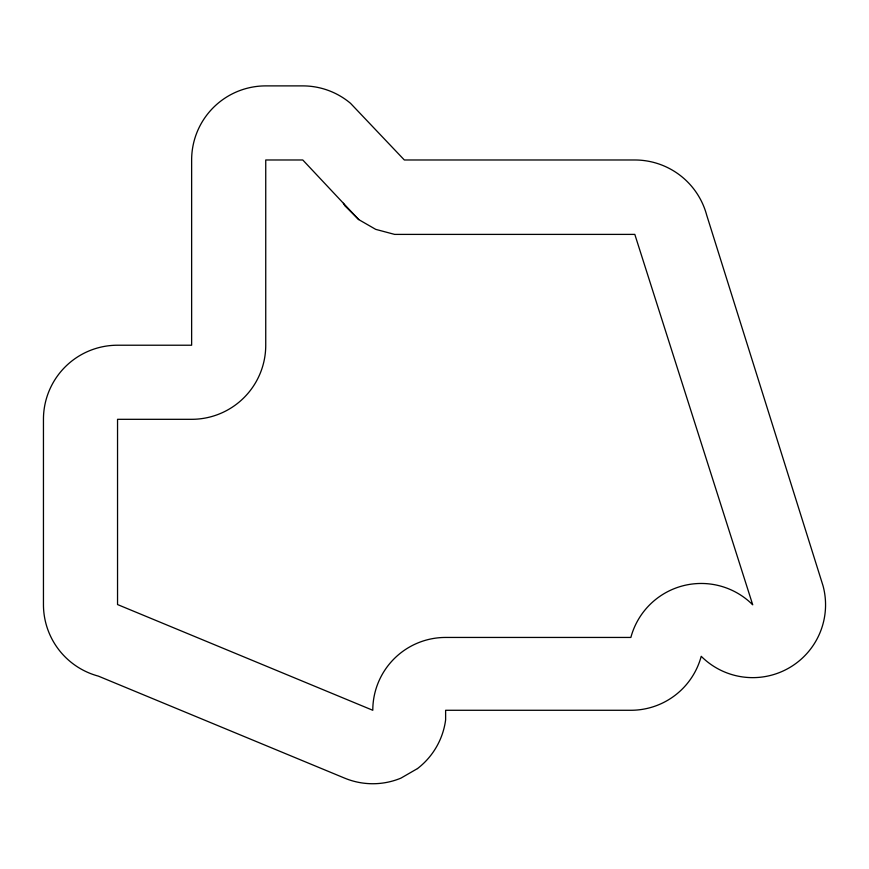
<?xml version="1.0" encoding="UTF-8"?>
<svg xmlns="http://www.w3.org/2000/svg" width="869" height="869" viewBox="0 0 869 869"><rect width="100%" height="100%" fill="white"/><g stroke="black" fill="none" stroke-linecap="round" stroke-linejoin="round"><path stroke-width="1.3" d="M358.734 219.596L375.723 229.362L394.656 234.402L634.815 234.391L752.717 604.802A72.833 72.833 0 0 0 630.861 637.444L445.623 637.444A72.833 72.833 0 0 0 372.79 710.277L117.543 604.552L117.543 419.314L191.636 419.314A74.093 74.093 0 0 0 265.74 345.221L265.74 159.983L302.781 159.983L358.734 219.596L344.863 205.768L343.418 203.281M417.511 768.565L400.902 778.146A73.463 73.463 0 0 1 344.678 778.146L98.371 676.125A74.093 74.093 0 0 1 43.45 604.552L43.45 419.314A74.093 74.093 0 0 1 117.543 345.221L191.636 345.221L191.636 159.983A74.093 74.093 0 0 1 265.74 85.89L302.781 85.89A74.093 74.093 0 0 1 350.533 103.324L404.335 159.983L634.815 159.983A74.408 74.408 0 0 1 706.693 215.132L823.073 585.945A72.833 72.833 0 0 1 701.218 656.301A72.833 72.833 0 0 1 630.861 710.277L445.623 710.277L445.623 719.869A73.463 73.463 0 0 1 417.511 768.565"/></g></svg>
